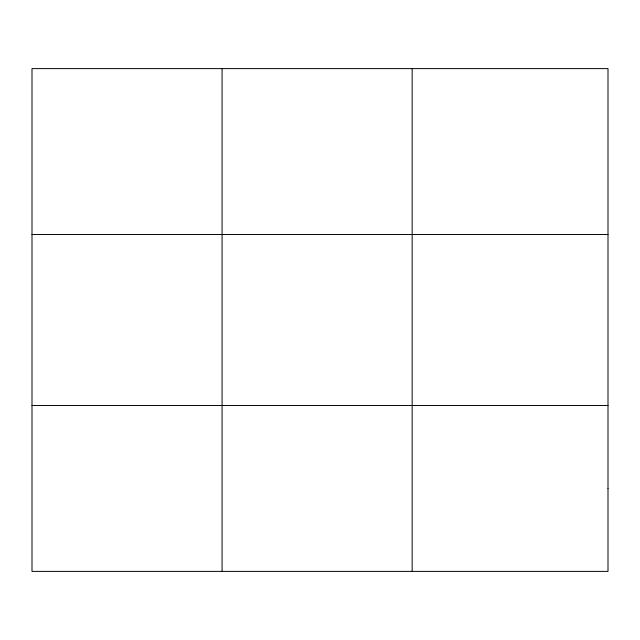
<?xml version="1.0" encoding="UTF-8"?>
<svg xmlns="http://www.w3.org/2000/svg" width="640" height="640" viewBox="0 0 640 640"><rect width="100%" height="100%" fill="white"/><g stroke="black" fill="none" stroke-linecap="round" stroke-linejoin="round"><path stroke-width="0.96" d="M222.08 68.608L222.08 571.392M412.16 68.608L412.16 571.392M32 234.528L608 234.528M32 405.472L608 405.472M608 488.432L608 571.392L32 571.392L32 68.608L608 68.608L608 488.432"/></g></svg>
